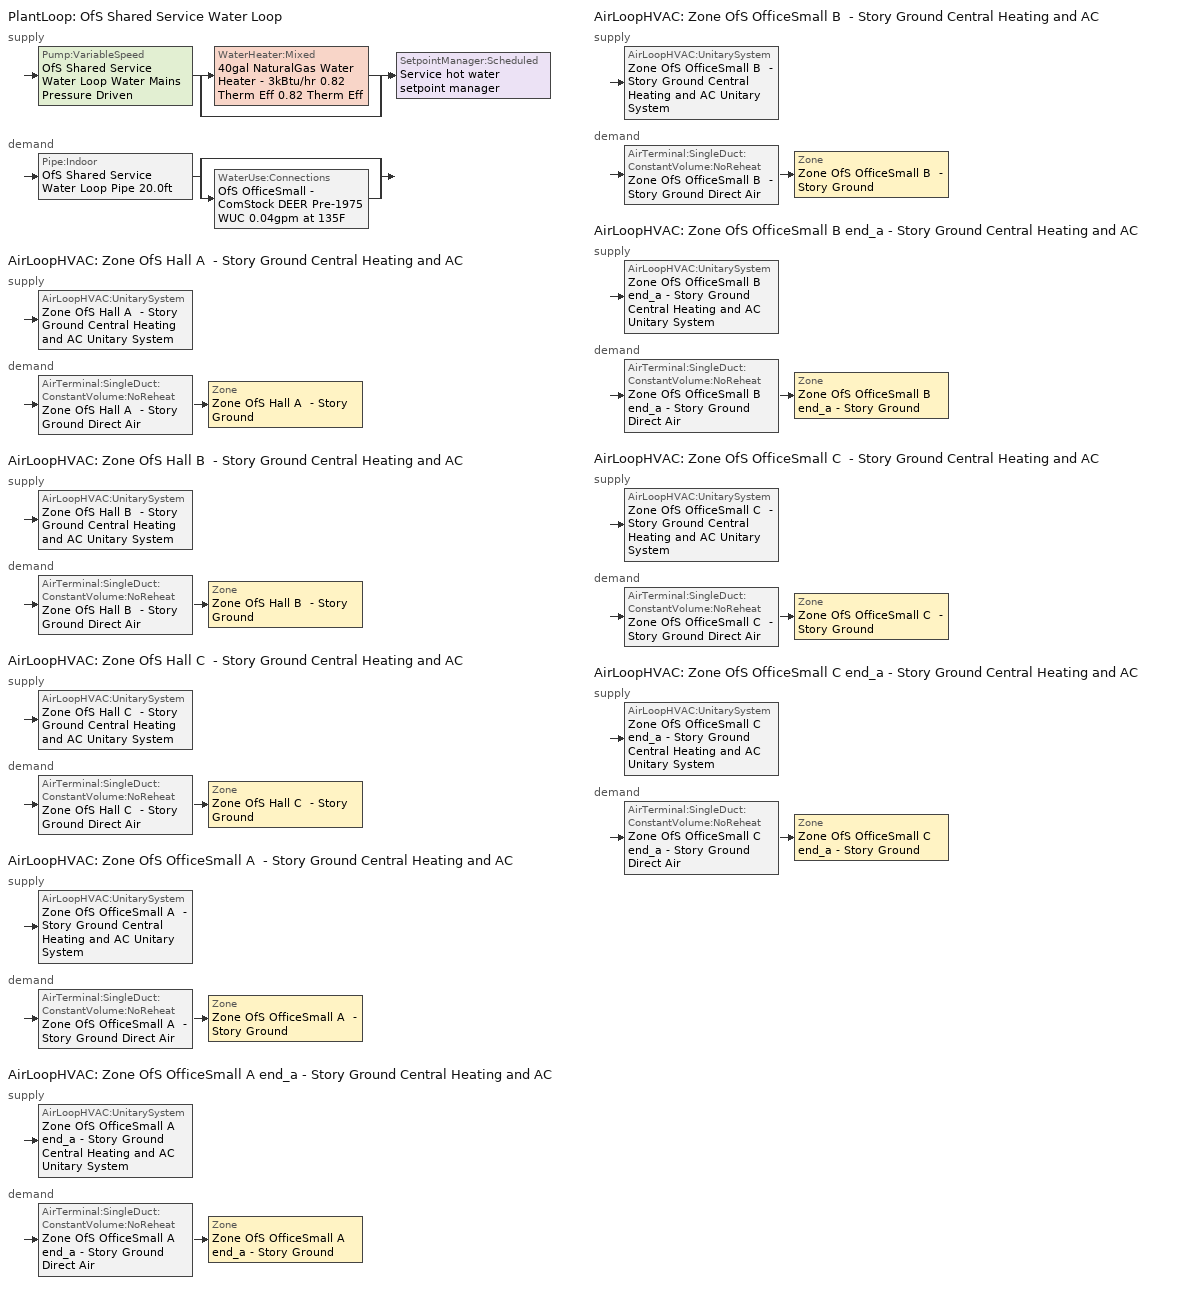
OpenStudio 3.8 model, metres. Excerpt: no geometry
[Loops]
PlantLoop 'OfS Shared Service Water Loop'
 supply: Pump:VariableSpeed 'OfS Shared Service Water Loop Water Mains Pressure Driven' > split
  | WaterHeater:Mixed '40gal NaturalGas Water Heater - 3kBtu/hr 0.82 Therm Eff 0.82 Therm Eff'
  | bypass
  join > SetpointManager:Scheduled 'Service hot water setpoint manager'
 demand: Pipe:Indoor 'OfS Shared Service Water Loop Pipe 20.0ft' > split
  | bypass
  | WaterUse:Connections 'OfS OfficeSmall - ComStock DEER Pre-1975 WUC 0.04gpm at 135F'
AirLoopHVAC 'Zone OfS Hall A  - Story Ground Central Heating and AC'
 supply: AirLoopHVAC:UnitarySystem 'Zone OfS Hall A  - Story Ground Central Heating and AC Unitary System'
 demand: AirTerminal:SingleDuct:ConstantVolume:NoReheat 'Zone OfS Hall A  - Story Ground Direct Air' > Zone 'Zone OfS Hall A  - Story Ground'
AirLoopHVAC 'Zone OfS Hall B  - Story Ground Central Heating and AC'
 supply: AirLoopHVAC:UnitarySystem 'Zone OfS Hall B  - Story Ground Central Heating and AC Unitary System'
 demand: AirTerminal:SingleDuct:ConstantVolume:NoReheat 'Zone OfS Hall B  - Story Ground Direct Air' > Zone 'Zone OfS Hall B  - Story Ground'
AirLoopHVAC 'Zone OfS Hall C  - Story Ground Central Heating and AC'
 supply: AirLoopHVAC:UnitarySystem 'Zone OfS Hall C  - Story Ground Central Heating and AC Unitary System'
 demand: AirTerminal:SingleDuct:ConstantVolume:NoReheat 'Zone OfS Hall C  - Story Ground Direct Air' > Zone 'Zone OfS Hall C  - Story Ground'
AirLoopHVAC 'Zone OfS OfficeSmall A  - Story Ground Central Heating and AC'
 supply: AirLoopHVAC:UnitarySystem 'Zone OfS OfficeSmall A  - Story Ground Central Heating and AC Unitary System'
 demand: AirTerminal:SingleDuct:ConstantVolume:NoReheat 'Zone OfS OfficeSmall A  - Story Ground Direct Air' > Zone 'Zone OfS OfficeSmall A  - Story Ground'
AirLoopHVAC 'Zone OfS OfficeSmall A end_a - Story Ground Central Heating and AC'
 supply: AirLoopHVAC:UnitarySystem 'Zone OfS OfficeSmall A end_a - Story Ground Central Heating and AC Unitary System'
 demand: AirTerminal:SingleDuct:ConstantVolume:NoReheat 'Zone OfS OfficeSmall A end_a - Story Ground Direct Air' > Zone 'Zone OfS OfficeSmall A end_a - Story Ground'
AirLoopHVAC 'Zone OfS OfficeSmall B  - Story Ground Central Heating and AC'
 supply: AirLoopHVAC:UnitarySystem 'Zone OfS OfficeSmall B  - Story Ground Central Heating and AC Unitary System'
 demand: AirTerminal:SingleDuct:ConstantVolume:NoReheat 'Zone OfS OfficeSmall B  - Story Ground Direct Air' > Zone 'Zone OfS OfficeSmall B  - Story Ground'
AirLoopHVAC 'Zone OfS OfficeSmall B end_a - Story Ground Central Heating and AC'
 supply: AirLoopHVAC:UnitarySystem 'Zone OfS OfficeSmall B end_a - Story Ground Central Heating and AC Unitary System'
 demand: AirTerminal:SingleDuct:ConstantVolume:NoReheat 'Zone OfS OfficeSmall B end_a - Story Ground Direct Air' > Zone 'Zone OfS OfficeSmall B end_a - Story Ground'
AirLoopHVAC 'Zone OfS OfficeSmall C  - Story Ground Central Heating and AC'
 supply: AirLoopHVAC:UnitarySystem 'Zone OfS OfficeSmall C  - Story Ground Central Heating and AC Unitary System'
 demand: AirTerminal:SingleDuct:ConstantVolume:NoReheat 'Zone OfS OfficeSmall C  - Story Ground Direct Air' > Zone 'Zone OfS OfficeSmall C  - Story Ground'
AirLoopHVAC 'Zone OfS OfficeSmall C end_a - Story Ground Central Heating and AC'
 supply: AirLoopHVAC:UnitarySystem 'Zone OfS OfficeSmall C end_a - Story Ground Central Heating and AC Unitary System'
 demand: AirTerminal:SingleDuct:ConstantVolume:NoReheat 'Zone OfS OfficeSmall C end_a - Story Ground Direct Air' > Zone 'Zone OfS OfficeSmall C end_a - Story Ground'
[SizingPeriod:DesignDay] Barometric Pressure {Pa}=100129; Wind Speed {m/s}=3.7; Wind Direction {deg}=300; Rain Indicator=No; Snow Indicator=No; Day of Month=21; Day Type=SummerDesignDay; Daylight Saving Time Indicator=No; Humidity Condition Type=Wetbulb; Dry-Bulb Temperature Range Modifier Type=DefaultMultipliers; Solar Model Indicator=ASHRAETau
Name | Maximum Dry-Bulb Temperature {C} | Daily Dry-Bulb Temperature Range {deltaC} | Month | Wetbulb or DewPoint at Maximum Dry-Bulb {C} | ASHRAE Clear Sky Optical Depth for Beam Irradiance | ASHRAE Clear Sky Optical Depth for Diffuse Irradiance
Fresno Air Terminal October .4% Condns DB=>MCWB 1 | 35.1 | 14.1 | 10 | 19.7 | 0.374 | 2.432
Fresno Air Terminal September .4% Condns DB=>MCWB 1 | 39 | 15.9 | 9 | 21 | 0.375 | 2.424
[Construction]
Uninsulated copper pipe 0.75in type L: Copper pipe 0.75in type L
[Material]
Copper pipe 0.75in type L: Roughness=Smooth; Thickness {m}=0.001143; Conductivity {W/m-K}=386; Density {kg/m3}=8906.27; Specific Heat {J/kg-K}=385.1856; Thermal Absorptance=0.9; Solar Absorptance=0.7; Visible Absorptance=0.7
[Sizing:Zone] Zone Cooling Design Supply Air Temperature Input Method=SupplyAirTemperature; Zone Cooling Design Supply Air Temperature {C}=14; Zone Cooling Design Supply Air Temperature Difference {deltaC}=11.11; Zone Heating Design Supply Air Temperature Input Method=SupplyAirTemperature; Zone Heating Design Supply Air Temperature {C}=40; Zone Heating Design Supply Air Temperature Difference {deltaC}=11.11; Zone Cooling Design Supply Air Humidity Ratio {kg-H2O/kg-air}=0.0085; Zone Heating Design Supply Air Humidity Ratio {kg-H2O/kg-air}=0.008; Cooling Design Air Flow Method=DesignDay; Heating Design Air Flow Method=DesignDay; Account for Dedicated Outdoor Air System=No; Dedicated Outdoor Air System Control Strategy=NeutralSupplyAir; Dedicated Outdoor Air Low Setpoint Temperature for Design {C}=autosize; Dedicated Outdoor Air High Setpoint Temperature for Design {C}=autosize; Zone Load Sizing Method=Sensible Load Only No Latent Load; Zone Latent Cooling Design Supply Air Humidity Ratio Input Method=HumidityRatioDifference; Zone Cooling Design Supply Air Humidity Ratio Difference {kgWater/kgDryAir}=0.005; Zone Latent Heating Design Supply Air Humidity Ratio Input Method=HumidityRatioDifference; Zone Humidification Design Supply Air Humidity Ratio Difference {kgWater/kgDryAir}=0.005
Zone OfS OfficeSmall A end_a - Story Ground; Zone OfS OfficeSmall B end_a - Story Ground; Zone OfS OfficeSmall C end_a - Story Ground; Zone OfS OfficeSmall A  - Story Ground; Zone OfS OfficeSmall B  - Story Ground; Zone OfS OfficeSmall C  - Story Ground; Zone OfS Hall A  - Story Ground; Zone OfS Hall B  - Story Ground; Zone OfS Hall C  - Story Ground
[Zone equipment]
Zone OfS OfficeSmall A end_a - Story Ground: Zone OfS OfficeSmall A end_a - Story Ground Direct Air
Zone OfS OfficeSmall B end_a - Story Ground: Zone OfS OfficeSmall B end_a - Story Ground Direct Air
Zone OfS OfficeSmall C end_a - Story Ground: Zone OfS OfficeSmall C end_a - Story Ground Direct Air
Zone OfS OfficeSmall A  - Story Ground: Zone OfS OfficeSmall A  - Story Ground Direct Air
Zone OfS OfficeSmall B  - Story Ground: Zone OfS OfficeSmall B  - Story Ground Direct Air
Zone OfS OfficeSmall C  - Story Ground: Zone OfS OfficeSmall C  - Story Ground Direct Air
Zone OfS Hall A  - Story Ground: Zone OfS Hall A  - Story Ground Direct Air
Zone OfS Hall B  - Story Ground: Zone OfS Hall B  - Story Ground Direct Air
Zone OfS Hall C  - Story Ground: Zone OfS Hall C  - Story Ground Direct Air
[WaterUse:Connections]
OfS OfficeSmall - ComStock DEER Pre-1975 WUC 0.04gpm at 135F: Drain Water Heat Exchanger Type=None; Drain Water Heat Exchanger Destination=Plant; Water Use Equipment Name 1=OfS OfficeSmall - ComStock DEER Pre-1975 Service Water Use 0.04gpm at 135F
[WaterUse:Equipment:Definition]
OfS OfficeSmall - ComStock DEER Pre-1975 Service Water Use Def 0.04gpm: Peak Flow Rate {m3/s}=2.83823e-06; Target Temperature Schedule=Mixed Water At Faucet Temp - 135F; Sensible Fraction Schedule=Fraction Sensible - 0.2; Latent Fraction Schedule=Fraction Latent - 0.05
[WaterUse:Equipment]
OfS OfficeSmall - ComStock DEER Pre-1975 Service Water Use 0.04gpm at 135F: Water Use Equipment Definition=OfS OfficeSmall - ComStock DEER Pre-1975 Service Water Use Def 0.04gpm; Flow Rate Fraction Schedule=D_OfS_All_DHW_DHW_Yr
[PlantLoop]
OfS Shared Service Water Loop: Glycol Concentration=0; Maximum Loop Temperature {C}=60; Minimum Loop Temperature {C}=10; Maximum Loop Flow Rate {m3/s}=2.83823e-06; Plant Loop Volume {m3}=0.000340588; Load Distribution Scheme=Optimal
[Sizing:Plant]
OfS Shared Service Water Loop: Loop Type=Heating; Design Loop Exit Temperature {C}=60; Loop Design Temperature Difference {deltaC}=5; Sizing Option=NonCoincident; Zone Timesteps in Averaging Window=1; Coincident Sizing Factor Mode=None
[SetpointManager:Scheduled]
Service hot water setpoint manager: Control Variable=Temperature; Schedule=Service Water Loop Temp - 140F; Setpoint Node or NodeList=OfS Shared Service Water Loop Supply Outlet Node
[Pump:VariableSpeed]
OfS Shared Service Water Loop Water Mains Pressure Driven: Rated Flow Rate {m3/s}=2.83823e-06; Rated Pump Head {Pa}=0.001; Rated Power Consumption {W}=4.33185e-09; Motor Efficiency=0.84; Coefficient 1 of the Part Load Performance Curve=0; Coefficient 2 of the Part Load Performance Curve=3.2485; Coefficient 3 of the Part Load Performance Curve=-4.7443; Coefficient 4 of the Part Load Performance Curve=2.5294; Pump Control Type=Intermittent; Skin Loss Radiative Fraction=0.5; Design Power Sizing Method=PowerPerFlowPerPressure; Design Electric Power per Unit Flow Rate {W/(m3/s)}=348701.1; Design Shaft Power per Unit Flow Rate per Unit Head {W-s/m3-Pa}=1.28205; Design Minimum Flow Rate Fraction=0
[WaterHeater:Mixed]
40gal NaturalGas Water Heater - 3kBtu/hr 0.82 Therm Eff 0.82 Therm Eff: Tank Volume {m3}=0.151416; Setpoint Temperature Schedule=Service Water Loop Temp - 140F; Deadband Temperature Difference {deltaC}=2; Maximum Temperature Limit {C}=60; Heater Control Type=Cycle; Heater Maximum Capacity {W}=830.614; Heater Fuel Type=NaturalGas; Heater Thermal Efficiency=0.82; Off Cycle Parasitic Fuel Consumption Rate {W}=0; Off Cycle Parasitic Fuel Type=NaturalGas; Off Cycle Parasitic Heat Fraction to Tank=0; On Cycle Parasitic Fuel Consumption Rate {W}=0; On Cycle Parasitic Fuel Type=NaturalGas; On Cycle Parasitic Heat Fraction to Tank=0; Ambient Temperature Indicator=Schedule; Ambient Temperature Schedule=Water Heater Ambient Temp Schedule - 70.0f; Off Cycle Loss Coefficient to Ambient Temperature {W/K}=0.313266; On Cycle Loss Coefficient to Ambient Temperature {W/K}=0.313266; Use Side Effectiveness=1; Source Side Effectiveness=1; Use Side Design Flow Rate {m3/s}=autosize; Source Side Design Flow Rate {m3/s}=autosize; Indirect Water Heating Recovery Time {hr}=1.5; Source Side Flow Control Mode=IndirectHeatPrimarySetpoint
[WaterHeater:Sizing]
40gal NaturalGas Water Heater - 3kBtu/hr 0.82 Therm Eff 0.82 Therm Eff: Design Mode=PeakDraw; Time Storage Can Meet Peak Draw {hr}=0.538503; Time for Tank Recovery {hr}=0; Nominal Tank Volume for Autosizing Plant Connections {m3}=1
[Pipe:Indoor]
OfS Shared Service Water Loop Pipe 20.0ft: Construction=Uninsulated copper pipe 0.75in type L; Environment Type=Schedule; Ambient Temperature Schedule=OfS Shared Service Water Loop Piping Air Temp - 70F; Ambient Air Velocity Schedule=OfS Shared Service Water Loop Piping Air Velocity - 0.67mph; Pipe Inside Diameter {m}=0.019939; Pipe Length {m}=6.096
[AirLoopHVAC] Availability Schedule=Always On Discrete; Design Return Air Flow Fraction of Supply Air Flow=1
Name | Design Supply Air Flow Rate {m3/s}
Zone OfS Hall A  - Story Ground Central Heating and AC | 0.207906
Zone OfS Hall B  - Story Ground Central Heating and AC | 0.222081
Zone OfS Hall C  - Story Ground Central Heating and AC | 0.176858
Zone OfS OfficeSmall A  - Story Ground Central Heating and AC | 0.259542
Zone OfS OfficeSmall A end_a - Story Ground Central Heating and AC | 0.219287
Zone OfS OfficeSmall B  - Story Ground Central Heating and AC | 0.213939
Zone OfS OfficeSmall B end_a - Story Ground Central Heating and AC | 0.222283
Zone OfS OfficeSmall C  - Story Ground Central Heating and AC | 0.184557
Zone OfS OfficeSmall C end_a - Story Ground Central Heating and AC | 0.178952
[Sizing:System] Type of Load to Size On=Sensible; Design Outdoor Air Flow Rate {m3/s}=Autosize; Central Heating Maximum System Air Flow Ratio=0.3; Preheat Design Temperature {C}=7.22222; Preheat Design Humidity Ratio {kg-H2O/kg-Air}=0.008; Precool Design Temperature {C}=12.7778; Precool Design Humidity Ratio {kg-H2O/kg-Air}=0.008; Central Cooling Design Supply Air Temperature {C}=12.7778; Central Heating Design Supply Air Temperature {C}=50; Sizing Option=NonCoincident; 100% Outdoor Air in Cooling=Yes; 100% Outdoor Air in Heating=Yes; Central Cooling Design Supply Air Humidity Ratio {kg-H2O/kg-Air}=0.0085; Central Heating Design Supply Air Humidity Ratio {kg-H2O/kg-Air}=0.008; Cooling Design Air Flow Method=DesignDay; Heating Design Air Flow Method=DesignDay; System Outdoor Air Method=ZoneSum; Zone Maximum Outdoor Air Fraction=1; Cooling Supply Air Flow Rate Per Floor Area {m3/s-m2}=0.00996765; Cooling Fraction of Autosized Cooling Supply Air Flow Rate=1; Cooling Supply Air Flow Rate Per Unit Cooling Capacity {m3/s-W}=3.94755e-05; Heating Supply Air Flow Rate Per Floor Area {m3/s-m2}=0.00996765; Heating Fraction of Autosized Heating Supply Air Flow Rate=1; Heating Fraction of Autosized Cooling Supply Air Flow Rate=1; Heating Supply Air Flow Rate Per Unit Heating Capacity {m3/s-W}=3.15882e-05; Cooling Design Capacity Method=CoolingDesignCapacity; Cooling Design Capacity Per Floor Area {W/m2}=234.7; Fraction of Autosized Cooling Design Capacity=1; Heating Design Capacity Method=HeatingDesignCapacity; Heating Design Capacity Per Floor Area {W/m2}=157; Fraction of Autosized Heating Design Capacity=1; Central Cooling Capacity Control Method=OnOff; Occupant Diversity=1
Name | Cooling Design Capacity {W} | Heating Design Capacity {W}
Zone OfS Hall A  - Story Ground Central Heating and AC | 6460.35 | 2611.67
Zone OfS Hall B  - Story Ground Central Heating and AC | 7125.12 | 2892.52
Zone OfS Hall C  - Story Ground Central Heating and AC | 5674.21 | 2622.36
Zone OfS OfficeSmall A  - Story Ground Central Heating and AC | 7990.85 | 2493.86
Zone OfS OfficeSmall A end_a - Story Ground Central Heating and AC | 6991.93 | 2410.4
Zone OfS OfficeSmall B  - Story Ground Central Heating and AC | 7246.1 | 2380.7
Zone OfS OfficeSmall B end_a - Story Ground Central Heating and AC | 6328.26 | 2666.15
Zone OfS OfficeSmall C  - Story Ground Central Heating and AC | 6250.96 | 2445.88
Zone OfS OfficeSmall C end_a - Story Ground Central Heating and AC | 5634.8 | 2421.13
[Coil:Heating:Gas] Availability Schedule=Always On Discrete; Gas Burner Efficiency=0.78; On Cycle Parasitic Electric Load {W}=0; Off Cycle Parasitic Gas Load {W}=0
Name | Nominal Capacity {W}
Zone OfS Hall A  - Story Ground Central Heating and AC Heating Coil | 12506.1
Zone OfS Hall B  - Story Ground Central Heating and AC Heating Coil | 13358.8
Zone OfS Hall C  - Story Ground Central Heating and AC Heating Coil | 10638.5
Zone OfS OfficeSmall A  - Story Ground Central Heating and AC Heating Coil | 15612.2
Zone OfS OfficeSmall A end_a - Story Ground Central Heating and AC Heating Coil | 13190.7
Zone OfS OfficeSmall B  - Story Ground Central Heating and AC Heating Coil | 12869
Zone OfS OfficeSmall B end_a - Story Ground Central Heating and AC Heating Coil | 13370.9
Zone OfS OfficeSmall C  - Story Ground Central Heating and AC Heating Coil | 11101.6
Zone OfS OfficeSmall C end_a - Story Ground Central Heating and AC Heating Coil | 10764.5
[Coil:Cooling:DX:SingleSpeed] Availability Schedule=Always On Discrete; Rated Sensible Heat Ratio=0.73; Rated COP {W/W}=3.14722; Rated Evaporator Fan Power Per Volume Flow Rate 2017 {W/(m3/s)}=773.391; Rated Evaporator Fan Power Per Volume Flow Rate 2023 {W/(m3/s)}=934.4; Total Cooling Capacity Function of Temperature Curve=SpltAC1Sp_ClCap_fT; Total Cooling Capacity Function of Flow Fraction Curve=DXCOOL-NECB2011-REF-CAPFFLOW; Energy Input Ratio Function of Temperature Curve=SpltAC1Sp_EIR_fT; Energy Input Ratio Function of Flow Fraction Curve=DXCOOL-NECB2011-REF-COOLEIRFFLOW; Part Load Fraction Correlation Curve=DXCOOL-NECB2011-REF-COOLPLFFPLR; Minimum Outdoor Dry-Bulb Temperature for Compressor Operation {C}=-25; Nominal Time for Condensate Removal to Begin {s}=1000; Ratio of Initial Moisture Evaporation Rate and Steady State Latent Capacity=1.5; Maximum Cycling Rate {cycles/hr}=3; Latent Capacity Time Constant {s}=45; Condenser Type=AirCooled; Evaporative Condenser Effectiveness=0.9; Evaporative Condenser Air Flow Rate {m3/s}=autosize; Evaporative Condenser Pump Rated Power Consumption {W}=autosize; Crankcase Heater Capacity {W}=0; Maximum Outdoor Dry-Bulb Temperature for Crankcase Heater Operation {C}=12.7778; Basin Heater Capacity {W/K}=0; Basin Heater Setpoint Temperature {C}=2
Name | Rated Total Cooling Capacity {W} | Rated Air Flow Rate {m3/s}
Zone OfS Hall A  - Story Ground Central Heating and AC Cooling Coil 22kBtu/hr 9.7SEER 23kBtu/hr 9.7SEER | 5162.8 | 0.207906
Zone OfS Hall B  - Story Ground Central Heating and AC Cooling Coil 23kBtu/hr 9.7SEER 24kBtu/hr 9.7SEER | 5514.81 | 0.222081
Zone OfS Hall C  - Story Ground Central Heating and AC Cooling Coil 18kBtu/hr 9.7SEER 19kBtu/hr 9.7SEER | 4391.82 | 0.176858
Zone OfS OfficeSmall A  - Story Ground Central Heating and AC Cooling Coil 27kBtu/hr 9.7SEER 25kBtu/hr 9.7SEER | 6445.06 | 0.259542
Zone OfS OfficeSmall A end_a - Story Ground Central Heating and AC Cooling Coil 23kBtu/hr 9.7SEER 22kBtu/hr 9.7SEER | 5445.41 | 0.219287
Zone OfS OfficeSmall B  - Story Ground Central Heating and AC Cooling Coil 22kBtu/hr 9.7SEER 18kBtu/hr 9.7SEER | 5312.6 | 0.213939
Zone OfS OfficeSmall B end_a - Story Ground Central Heating and AC Cooling Coil 25kBtu/hr 9.7SEER 23kBtu/hr 9.7SEER | 5519.82 | 0.222283
Zone OfS OfficeSmall C  - Story Ground Central Heating and AC Cooling Coil 19kBtu/hr 9.7SEER 17kBtu/hr 9.7SEER | 4583 | 0.184557
Zone OfS OfficeSmall C end_a - Story Ground Central Heating and AC Cooling Coil 18kBtu/hr 9.7SEER 17kBtu/hr 9.7SEER | 4443.8 | 0.178952
[Fan:OnOff] Availability Schedule=Always On Discrete; Fan Total Efficiency=0.546; Pressure Rise {Pa}=622.722; Motor Efficiency=0.84; Motor In Airstream Fraction=1
Name | Maximum Flow Rate {m3/s} | Fan Power Ratio Function of Speed Ratio Curve | Fan Efficiency Ratio Function of Speed Ratio Curve
Zone OfS Hall A  - Story Ground Central Heating and AC Supply Fan | 0.207906 | Fan On Off Power Curve | Fan On Off Efficiency Curve
Zone OfS Hall B  - Story Ground Central Heating and AC Supply Fan | 0.222081 | Fan On Off Power Curve 1 | Fan On Off Efficiency Curve 1
Zone OfS Hall C  - Story Ground Central Heating and AC Supply Fan | 0.176858 | Fan On Off Power Curve 2 | Fan On Off Efficiency Curve 2
Zone OfS OfficeSmall A  - Story Ground Central Heating and AC Supply Fan | 0.259542 | Fan On Off Power Curve 3 | Fan On Off Efficiency Curve 3
Zone OfS OfficeSmall A end_a - Story Ground Central Heating and AC Supply Fan | 0.219287 | Fan On Off Power Curve 4 | Fan On Off Efficiency Curve 4
Zone OfS OfficeSmall B  - Story Ground Central Heating and AC Supply Fan | 0.213939 | Fan On Off Power Curve 5 | Fan On Off Efficiency Curve 5
Zone OfS OfficeSmall B end_a - Story Ground Central Heating and AC Supply Fan | 0.222283 | Fan On Off Power Curve 6 | Fan On Off Efficiency Curve 6
Zone OfS OfficeSmall C  - Story Ground Central Heating and AC Supply Fan | 0.184557 | Fan On Off Power Curve 7 | Fan On Off Efficiency Curve 7
Zone OfS OfficeSmall C end_a - Story Ground Central Heating and AC Supply Fan | 0.178952 | Fan On Off Power Curve 8 | Fan On Off Efficiency Curve 8
[AirLoopHVAC:UnitarySystem] Control Type=Load; Dehumidification Control Type=None; Availability Schedule=Always On Discrete; Fan Placement=BlowThrough; Supply Air Fan Operating Mode Schedule=Always Off Discrete; DX Heating Coil Sizing Ratio=1; Use DOAS DX Cooling Coil=No; DOAS DX Cooling Coil Leaving Minimum Air Temperature {C}=2; Latent Load Control=SensibleOnlyLoadControl; Supply Air Flow Rate Method During Cooling Operation=SupplyAirFlowRate; Supply Air Flow Rate Method During Heating Operation=SupplyAirFlowRate; Supply Air Flow Rate Method When No Cooling or Heating is Required=SupplyAirFlowRate; Supply Air Flow Rate When No Cooling or Heating is Required {m3/s}=0; No Load Supply Air Flow Rate Control Set To Low Speed=Yes; Maximum Supply Air Temperature {C}=50; Maximum Outdoor Dry-Bulb Temperature for Supplemental Heater Operation {C}=21; Ancilliary On-Cycle Electric Power {W}=0; Ancilliary Off-Cycle Electric Power {W}=0
Name | Controlling Zone or Thermostat Location | Supply Fan | Heating Coil | Cooling Coil | Supply Air Flow Rate During Cooling Operation {m3/s} | Supply Air Flow Rate During Heating Operation {m3/s}
Zone OfS Hall A  - Story Ground Central Heating and AC Unitary System | Zone OfS Hall A  - Story Ground | Zone OfS Hall A  - Story Ground Central Heating and AC Supply Fan | Zone OfS Hall A  - Story Ground Central Heating and AC Heating Coil | Zone OfS Hall A  - Story Ground Central Heating and AC Cooling Coil 22kBtu/hr 9.7SEER 23kBtu/hr 9.7SEER | 0.207906 | 0.207906
Zone OfS Hall B  - Story Ground Central Heating and AC Unitary System | Zone OfS Hall B  - Story Ground | Zone OfS Hall B  - Story Ground Central Heating and AC Supply Fan | Zone OfS Hall B  - Story Ground Central Heating and AC Heating Coil | Zone OfS Hall B  - Story Ground Central Heating and AC Cooling Coil 23kBtu/hr 9.7SEER 24kBtu/hr 9.7SEER | 0.222081 | 0.222081
Zone OfS Hall C  - Story Ground Central Heating and AC Unitary System | Zone OfS Hall C  - Story Ground | Zone OfS Hall C  - Story Ground Central Heating and AC Supply Fan | Zone OfS Hall C  - Story Ground Central Heating and AC Heating Coil | Zone OfS Hall C  - Story Ground Central Heating and AC Cooling Coil 18kBtu/hr 9.7SEER 19kBtu/hr 9.7SEER | 0.176858 | 0.176858
Zone OfS OfficeSmall A  - Story Ground Central Heating and AC Unitary System | Zone OfS OfficeSmall A  - Story Ground | Zone OfS OfficeSmall A  - Story Ground Central Heating and AC Supply Fan | Zone OfS OfficeSmall A  - Story Ground Central Heating and AC Heating Coil | Zone OfS OfficeSmall A  - Story Ground Central Heating and AC Cooling Coil 27kBtu/hr 9.7SEER 25kBtu/hr 9.7SEER | 0.259542 | 0.259542
Zone OfS OfficeSmall A end_a - Story Ground Central Heating and AC Unitary System | Zone OfS OfficeSmall A end_a - Story Ground | Zone OfS OfficeSmall A end_a - Story Ground Central Heating and AC Supply Fan | Zone OfS OfficeSmall A end_a - Story Ground Central Heating and AC Heating Coil | Zone OfS OfficeSmall A end_a - Story Ground Central Heating and AC Cooling Coil 23kBtu/hr 9.7SEER 22kBtu/hr 9.7SEER | 0.219287 | 0.219287
Zone OfS OfficeSmall B  - Story Ground Central Heating and AC Unitary System | Zone OfS OfficeSmall B  - Story Ground | Zone OfS OfficeSmall B  - Story Ground Central Heating and AC Supply Fan | Zone OfS OfficeSmall B  - Story Ground Central Heating and AC Heating Coil | Zone OfS OfficeSmall B  - Story Ground Central Heating and AC Cooling Coil 22kBtu/hr 9.7SEER 18kBtu/hr 9.7SEER | 0.213939 | 0.213939
Zone OfS OfficeSmall B end_a - Story Ground Central Heating and AC Unitary System | Zone OfS OfficeSmall B end_a - Story Ground | Zone OfS OfficeSmall B end_a - Story Ground Central Heating and AC Supply Fan | Zone OfS OfficeSmall B end_a - Story Ground Central Heating and AC Heating Coil | Zone OfS OfficeSmall B end_a - Story Ground Central Heating and AC Cooling Coil 25kBtu/hr 9.7SEER 23kBtu/hr 9.7SEER | 0.222283 | 0.222283
Zone OfS OfficeSmall C  - Story Ground Central Heating and AC Unitary System | Zone OfS OfficeSmall C  - Story Ground | Zone OfS OfficeSmall C  - Story Ground Central Heating and AC Supply Fan | Zone OfS OfficeSmall C  - Story Ground Central Heating and AC Heating Coil | Zone OfS OfficeSmall C  - Story Ground Central Heating and AC Cooling Coil 19kBtu/hr 9.7SEER 17kBtu/hr 9.7SEER | 0.184557 | 0.184557
Zone OfS OfficeSmall C end_a - Story Ground Central Heating and AC Unitary System | Zone OfS OfficeSmall C end_a - Story Ground | Zone OfS OfficeSmall C end_a - Story Ground Central Heating and AC Supply Fan | Zone OfS OfficeSmall C end_a - Story Ground Central Heating and AC Heating Coil | Zone OfS OfficeSmall C end_a - Story Ground Central Heating and AC Cooling Coil 18kBtu/hr 9.7SEER 17kBtu/hr 9.7SEER | 0.178952 | 0.178952
[AirTerminal:SingleDuct:ConstantVolume:NoReheat] Availability Schedule=Always On Discrete
Name | Maximum Air Flow Rate {m3/s}
Zone OfS Hall A  - Story Ground Direct Air | 0.207906
Zone OfS Hall B  - Story Ground Direct Air | 0.222081
Zone OfS Hall C  - Story Ground Direct Air | 0.176858
Zone OfS OfficeSmall A  - Story Ground Direct Air | 0.259542
Zone OfS OfficeSmall A end_a - Story Ground Direct Air | 0.219287
Zone OfS OfficeSmall B  - Story Ground Direct Air | 0.213939
Zone OfS OfficeSmall B end_a - Story Ground Direct Air | 0.222283
Zone OfS OfficeSmall C  - Story Ground Direct Air | 0.184557
Zone OfS OfficeSmall C end_a - Story Ground Direct Air | 0.178952
[Schedule:Ruleset]
D_OfS_All_DHW_DHW_Yr: Default Day Schedule=D_OfS_All_DHW_DHW_Yr Default; Summer Design Day Schedule=D_OfS_All_DHW_DHW_Yr Summer Design Day; Winter Design Day Schedule=D_OfS_All_DHW_DHW_Yr Winter Design Day
Fraction Sensible - 0.2: Default Day Schedule=Fraction Sensible - 0.2 Default
Fraction Latent - 0.05: Default Day Schedule=Fraction Latent - 0.05 Default
Mixed Water At Faucet Temp - 135F: Default Day Schedule=Mixed Water At Faucet Temp - 135F Default
Service Water Loop Temp - 140F: Default Day Schedule=Service Water Loop Temp - 140F Default
Water Heater Ambient Temp Schedule - 70.0f: Default Day Schedule=Water Heater Ambient Temp Schedule - 70.0f Default
OfS Shared Service Water Loop Piping Air Temp - 70F: Default Day Schedule=OfS Shared Service Water Loop Piping Air Temp - 70F Default
OfS Shared Service Water Loop Piping Air Velocity - 0.67mph: Default Day Schedule=OfS Shared Service Water Loop Piping Air Velocity - 0.67mph Default
[Schedule:Day]
D_OfS_All_DHW_DHW_Yr Default: Average, 0, 15, 0.025, 0, 30, 0, 4, 45, 0, 5, 0, 0.075, 5, 15, 0.15, 5, 30, 0.225, 5, 45, 0.3, 6, 0, 0.475, 6, 15, 0.65, 6, 30, 0.825, 6, 45, 1, 12, 37, 1, 12, 52, 0.95, 13, 7, 0.9, 13, 22, 0.85, 13, 37, 0.8, 13, 52, 0.7, 14, 7, 0.6, 14, 22, 0.5, 14, 37, 0.4, 14, 52, 0.5, 15, 7, 0.6, 15, 22, 0.7, 15, 37, 0.8, 15, 52, 0.85, 16, 7, 0.9, 16, 22, 0.95, 16, 37, 1, 22, 30, 1, 22, 45, 0.775, 23, 0, 0.55, 23, 15, 0.325, 23, 30, 0.1, 23, 45, 0.075, 24, 0, 0.05
D_OfS_All_DHW_DHW_Yr Sat Day: Average, 0, 15, 0.0375, 0, 30, 0.025, 0, 45, 0.0125, 1, 0, 0, 4, 45, 0, 5, 0, 0.0225, 5, 15, 0.045, 5, 30, 0.0675, 5, 45, 0.09, 6, 0, 0.1175, 6, 15, 0.145, 6, 30, 0.1725, 6, 45, 0.2, 13, 37, 0.2, 13, 52, 0.175, 14, 7, 0.15, 14, 22, 0.125, 14, 37, 0.1, 14, 52, 0.125, 15, 7, 0.15, 15, 22, 0.175, 15, 37, 0.2, 21, 0, 0.2, 21, 15, 0.1875, 21, 30, 0.175, 21, 45, 0.1625, 22, 0, 0.15, 22, 15, 0.1375, 22, 30, 0.125, 22, 45, 0.1125, 23, 0, 0.1, 23, 15, 0.0875, 23, 30, 0.075, 23, 45, 0.0625, 24, 0, 0.05
D_OfS_All_DHW_DHW_Yr Summer Design Day; D_OfS_All_DHW_DHW_Yr Winter Design Day: 7, 0, 0, 8, 0, 0.3, 11, 0, 1, 12, 0, 0.8, 13, 0, 0.4, 14, 0, 0.8, 17, 0, 1, 18, 0, 0.1, 24, 0, 0
D_OfS_All_DHW_DHW_Yr Sun Day: Average, 9, 0, 0, 24, 0, 0
Fraction Sensible - 0.2 Default: 24, 0, 0.2
Fraction Latent - 0.05 Default: 24, 0, 0.05
Mixed Water At Faucet Temp - 135F Default: 24, 0, 57.2222
Service Water Loop Temp - 140F Default: 24, 0, 60
Water Heater Ambient Temp Schedule - 70.0f Default; OfS Shared Service Water Loop Piping Air Temp - 70F Default: 24, 0, 21.1111
OfS Shared Service Water Loop Piping Air Velocity - 0.67mph Default: 24, 0, 0.3
[Schedule:Rule] Schedule Ruleset=D_OfS_All_DHW_DHW_Yr; Date Specification Type=DateRange; Start Month=1; Start Day=1; End Month=12; End Day=31
Name | Rule Order | Day Schedule | Apply Saturday | Apply Sunday
Schedule Rule 15 | 1 | D_OfS_All_DHW_DHW_Yr Sat Day | Yes
Schedule Rule 16 | 0 | D_OfS_All_DHW_DHW_Yr Sun Day |  | Yes
[Schedule:Constant]
Name | Value
Always On Discrete | 1
Always Off Discrete | 0
[Curve:Exponent] Coefficient1 Constant=1; Coefficient2 Constant=0; Coefficient3 Constant=0; Minimum Value of x=0; Maximum Value of x=1
Fan On Off Power Curve; Fan On Off Power Curve 1; Fan On Off Power Curve 2; Fan On Off Power Curve 3; Fan On Off Power Curve 4; Fan On Off Power Curve 5; Fan On Off Power Curve 6; Fan On Off Power Curve 7; Fan On Off Power Curve 8
[Curve:Cubic] Maximum Value of x=1
Name | Coefficient1 Constant | Coefficient2 x | Coefficient3 x**2 | Coefficient4 x**3 | Minimum Value of x
Fan On Off Efficiency Curve; Fan On Off Efficiency Curve 1; Fan On Off Efficiency Curve 2; Fan On Off Efficiency Curve 3; Fan On Off Efficiency Curve 4; Fan On Off Efficiency Curve 5; Fan On Off Efficiency Curve 6; Fan On Off Efficiency Curve 7; Fan On Off Efficiency Curve 8 | 1 | 0 | 0 | 0 | 0
DXCOOL-NECB2011-REF-COOLPLFFPLR | 0.0277 | 4.9151 | -8.184 | 4.2702 | 0.7
[Curve:Biquadratic] Minimum Value of x=7.22222; Maximum Value of x=29.44444; Minimum Value of y=-23.333; Maximum Value of y=46.11111
Name | Coefficient1 Constant | Coefficient2 x | Coefficient3 x**2 | Coefficient4 y | Coefficient5 y**2 | Coefficient6 x*y
SpltAC1Sp_ClCap_fT | 0.67916 | 0.016938 | 0.00069336 | 0.0045576 | -8.42e-05 | -0.00047628
SpltAC1Sp_EIR_fT | 0.739046 | -0.00778968 | 0.000128304 | -0.00027 | 0.0006642 | -0.000648
[Curve:Quadratic] Coefficient1 Constant=1; Coefficient2 x=0; Coefficient3 x**2=0; Minimum Value of x=0; Maximum Value of x=1
DXCOOL-NECB2011-REF-CAPFFLOW; DXCOOL-NECB2011-REF-COOLEIRFFLOW
